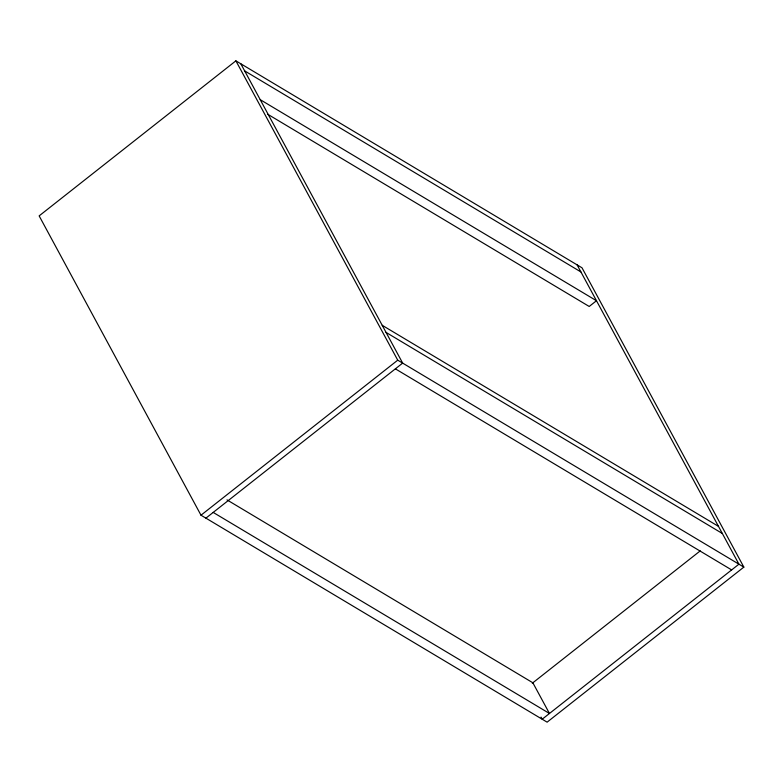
<?xml version="1.0" encoding="UTF-8"?>
<svg xmlns="http://www.w3.org/2000/svg" width="783" height="783" viewBox="0 0 783 783"><rect width="100%" height="100%" fill="white"/><g stroke="black" fill="none" stroke-linecap="round" stroke-linejoin="round"><path stroke-width="1.17" d="M235.889 60.839L39.15 215.883L200.996 515.204L547.111 722.161L743.85 567.117L582.004 267.796L235.889 60.839L397.735 360.17L743.85 567.117M200.996 515.204L397.735 360.17M205.919 518.15L402.658 363.106L240.812 63.785M532.303 683.226L700.247 550.87M244.658 70.881L580.917 271.946M260.22 99.666L596.48 300.731L589.198 306.466L267.6 114.171M382.221 325.307L718.481 526.372M386.058 332.413L722.327 533.477M395.386 368.852L731.645 569.916M226.982 499.877L532.861 682.786L549.46 713.479L213.201 512.415M577.081 264.85L738.927 564.181L542.188 719.215L541.043 717.101"/></g></svg>
